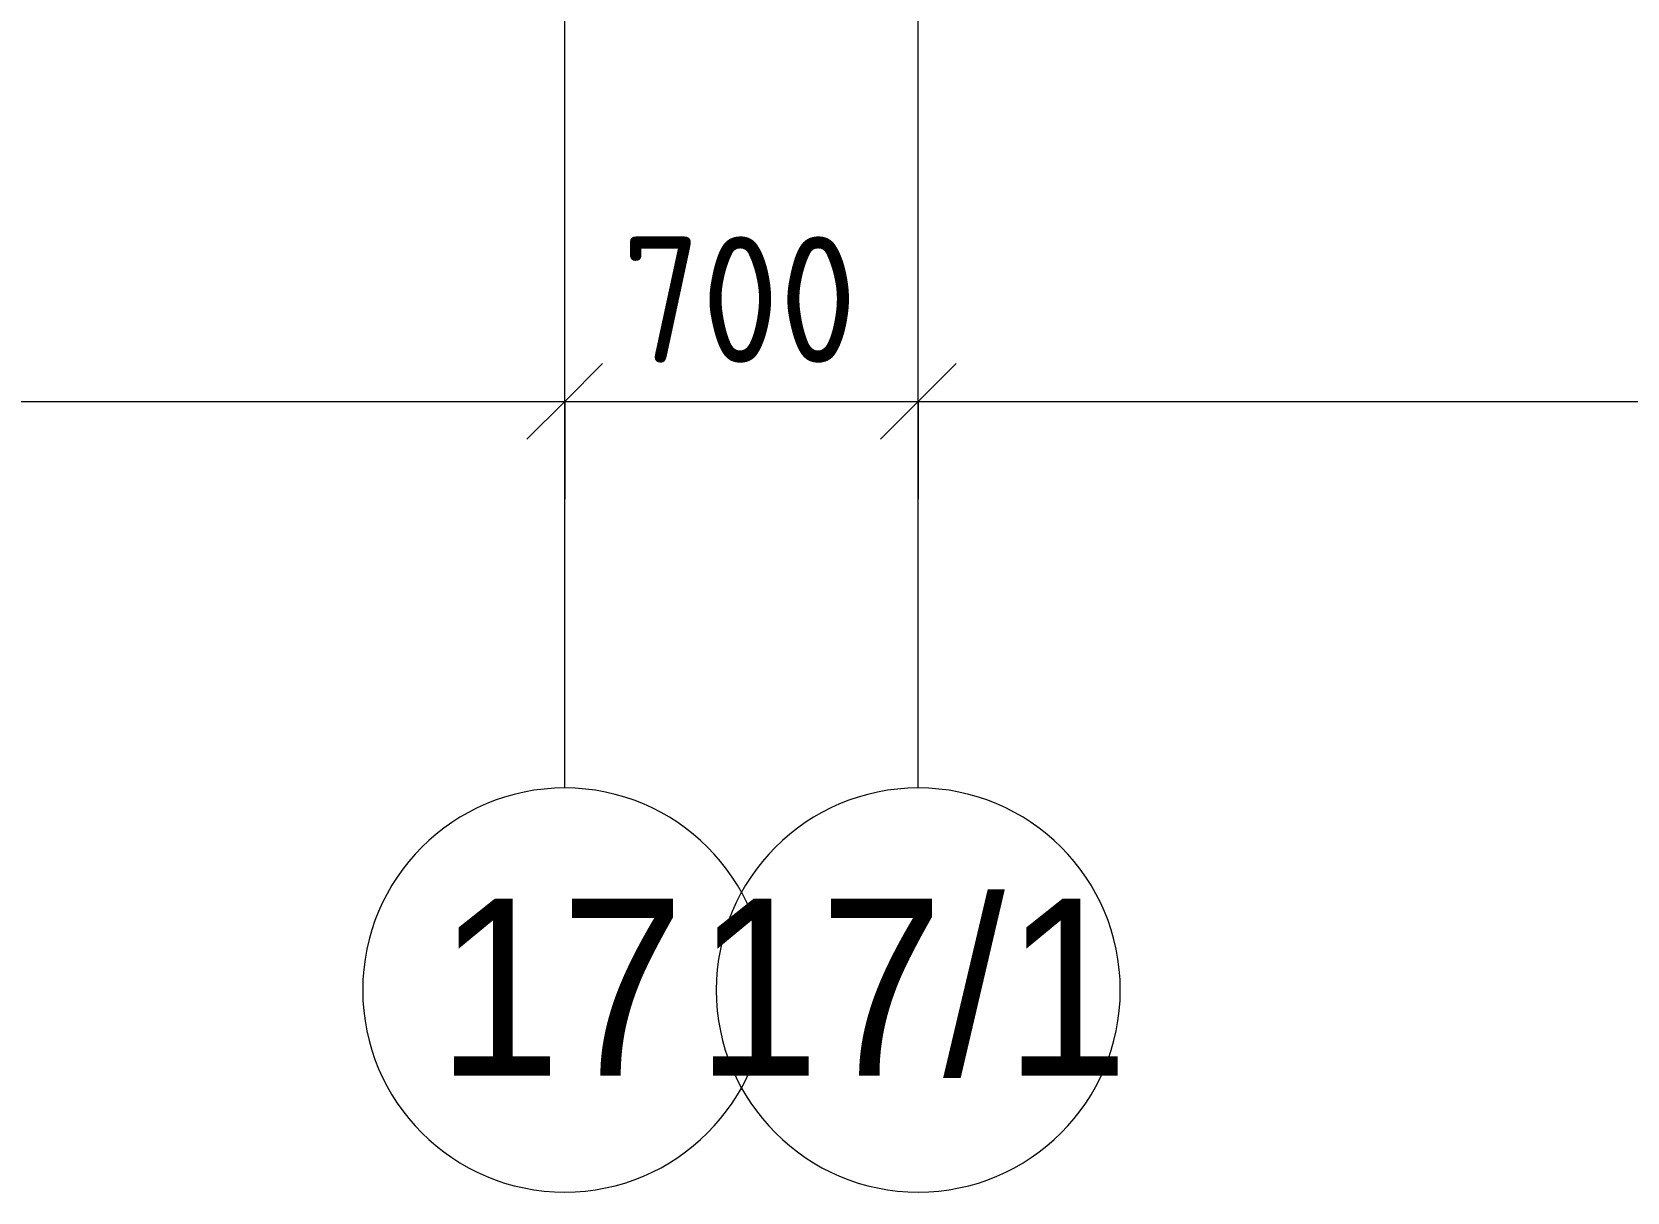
# Model space of a CAD drawing. Header units: millimetres. Extents: x 54605 to 109624, y -2609 to 12445.
# Drawn here: x 59405 to 62563, y -2609 to -312 of the extents above; entities that cross this region are included whole.
import ezdxf

# ---------------------------------------------------------------- set-up
doc = ezdxf.new("R2010")
doc.units = ezdxf.units.MM
for name, color, linetype, lineweight in [('A-ANNO-DIMS', 7, 'Continuous', 9), ('A-ANNO-DIMS-100', 7, 'Continuous', 9), ('Оси', 7, 'Continuous', 9), ('Оси-1', 7, 'Continuous', 20)]:
    doc.layers.add(name, color=color, linetype=linetype, lineweight=lineweight)
doc.styles.add('Arial', font='arial.ttf', dxfattribs={"width": 0.9, "height": 350})
doc.styles.add('ISOCPEUR', font='isocpeur.ttf', dxfattribs={"width": 0.9, "height": 250})
doc.dimstyles.new('ISO-2_5_0_9К_БОЛЬШОЙ', dxfattribs={"dimscale": 304.8, "dimtxt": 248.995294, "dimasz": 0.492126, "dimexe": 0.393701, "dimexo": 0.984252, "dimgap": 0, "dimtad": 1, "dimdec": 0, "dimrnd": 10, "dimzin": 0, "dimdsep": 46, "dimtxsty": 'ISOCPEUR', "dimblk1": 'OBLIQUE', "dimblk2": 'OBLIQUE', "dimsah": 1, "dimcen": 0.09, "dimdle": 0.393701, "dimazin": 0, "dimtfac": 1, "dimtdec": 4, "dimtix": 1, "dimtmove": 0, "dimatfit": 3, "dimfxl": 1, "dimtvp": 1, "dimtolj": 1, "dimtzin": 0, "dimarcsym": 2})

# ---------------------------------------------------------------- blocks, each defined once
blk = doc.blocks.new('Ось сетки - D8-29747960-План разверток пом_3_07_ Этаж 3')
at = {"layer": 'Оси-1'}
for start, end in [(360, 180), (180, 360)]:
    blk.add_arc((0, 0), 4, start, end, dxfattribs=at)
blk = doc.blocks.new('DIMBLOCK2-План разверток пом_3_07_ Этаж 3')
at = {"layer": 'A-ANNO-DIMS-100'}
for p, q in [((56660, -1237.1), (56660, -923.2)), ((60460, -1237.1), (60460, -923.2)), ((56540, -1043.2), (60460, -1043.2)), ((56660, -1043.2), (56660, -1237.1)), ((60460, -1043.2), (60460, -1237.1))]:
    blk.add_line(p, q, dxfattribs=at)
at = {"layer": 'A-ANNO-DIMS-100', "lineweight": 20}
for p, q in [((56660, -1043.2), (56735, -968.2)), ((60460, -1043.2), (60535, -968.2)), ((56660, -1043.2), (56585, -1118.2)), ((60460, -1043.2), (60385, -1118.2))]:
    blk.add_line(p, q, dxfattribs=at)
at = {"layer": 'A-ANNO-DIMS-100', "color": 0, "insert": (58244, -716.6), "char_height": 250, "width": 758.478, "attachment_point": 1, "line_spacing_factor": 1.149209, "style": 'ISOCPEUR'}
blk.add_mtext('3800', dxfattribs=at)
blk = doc.blocks.new('_Oblique')
at = {"color": 0, "linetype": 'ByBlock', "lineweight": -2}
blk.add_line((-0.5, -0.5), (0.5, 0.5), dxfattribs=at)
blk = doc.blocks.new('DIMBLOCK3-План разверток пом_3_07_ Этаж 3')
at = {"layer": 'A-ANNO-DIMS-100'}
for p, q in [((60460, -1237.1), (60460, -923.2)), ((61160, -1237.1), (61160, -923.2)), ((60460, -1043.2), (61160, -1043.2)), ((60460, -1043.2), (60460, -1237.1)), ((61160, -1043.2), (61160, -1237.1))]:
    blk.add_line(p, q, dxfattribs=at)
at = {"layer": 'A-ANNO-DIMS-100', "lineweight": 20}
for p, q in [((60460, -1043.2), (60535, -968.2)), ((61160, -1043.2), (61235, -968.2)), ((60460, -1043.2), (60385, -1118.2)), ((61160, -1043.2), (61085, -1118.2))]:
    blk.add_line(p, q, dxfattribs=at)
at = {"layer": 'A-ANNO-DIMS-100', "color": 0, "insert": (60573, -716.6), "char_height": 250, "width": 568.858, "attachment_point": 1, "line_spacing_factor": 1.149209, "style": 'ISOCPEUR'}
blk.add_mtext('700', dxfattribs=at)
blk = doc.blocks.new('DIMBLOCK4-План разверток пом_3_07_ Этаж 3')
at = {"layer": 'A-ANNO-DIMS-100'}
for p, q in [((61160, -1237.1), (61160, -923.2)), ((65660, -1237.1), (65660, -923.2)), ((61160, -1043.2), (65780, -1043.2)), ((61160, -1043.2), (61160, -1237.1)), ((65660, -1043.2), (65660, -1237.1))]:
    blk.add_line(p, q, dxfattribs=at)
at = {"layer": 'A-ANNO-DIMS-100', "lineweight": 20}
for p, q in [((61160, -1043.2), (61235, -968.2)), ((65660, -1043.2), (65735, -968.2)), ((61160, -1043.2), (61085, -1118.2)), ((65660, -1043.2), (65585, -1118.2))]:
    blk.add_line(p, q, dxfattribs=at)
at = {"layer": 'A-ANNO-DIMS-100', "color": 0, "insert": (63082, -716.6), "char_height": 250, "width": 787.208, "attachment_point": 1, "line_spacing_factor": 1.149209, "style": 'ISOCPEUR'}
blk.add_mtext('4500', dxfattribs=at)

msp = doc.modelspace()

# ---------------------------------------------------------------- linework, layer by layer
at = {"layer": 'Оси'}
for p, q in [((60460, -1808.5134), (60460, 691.4866)), ((61160, -1808.5134), (61160, 691.4866))]:
    msp.add_line(p, q, dxfattribs=at)

# ---------------------------------------------------------------- block references
at = {"layer": 'Оси-1', "xscale": 99.99999999999993, "yscale": 99.99999999999993, "zscale": 99.99999999999993}
for p in [(60460, -2208.5134), (61160, -2208.5134)]:
    msp.add_blockref('Ось сетки - D8-29747960-План разверток пом_3_07_ Этаж 3', p, dxfattribs=at)

# ---------------------------------------------------------------- texts
at = {"layer": 'Оси', "char_height": 350, "attachment_point": 1, "style": 'Arial'}
for s, insert, width in [('17/1', (60719.734, -2027.8668), 1060.632562), ('17', (60207.384, -2027.8668), 606.07575)]:
    msp.add_mtext(s, dxfattribs=dict(at, insert=insert, width=width))

# ---------------------------------------------------------------- dimensions: what is measured, and where the dimension line sits
at = {"layer": 'A-ANNO-DIMS'}
for base, p1, p2, override, picture, middle in [((60460, -1043.2064), (56660, -937.1403), (60460, -937.1403), {"dimpost": '<>', "dimfxl": 3800}, 'DIMBLOCK2-План разверток пом_3_07_ Этаж 3', (58560, -918.2064)), ((61160, -1043.2064), (60460, -937.1403), (61160, -937.1403), {"dimpost": '<>', "dimfxl": 700}, 'DIMBLOCK3-План разверток пом_3_07_ Этаж 3', (60810, -918.2064)), ((65660, -1043.2064), (61160, -937.1403), (65660, -937.1403), {"dimpost": '<>', "dimfxl": 4500}, 'DIMBLOCK4-План разверток пом_3_07_ Этаж 3', (63410, -918.2064))]:
    dim = msp.add_linear_dim(base=base, p1=p1, p2=p2, dimstyle='ISO-2_5_0_9К_БОЛЬШОЙ', override=override, dxfattribs=at)
    dim.commit()
    dim.dimension.update_dxf_attribs({"geometry": picture, "text_midpoint": middle})

doc.saveas('drawing.dxf')
